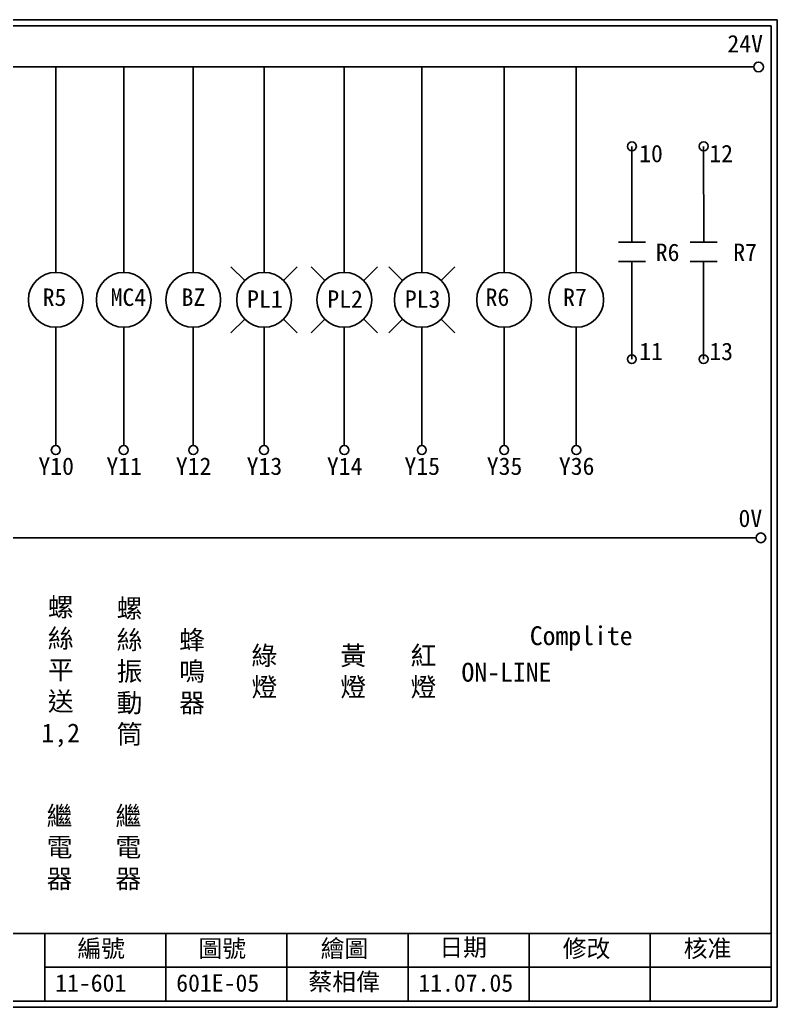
# Model space of a CAD drawing. Extents: x 926 to 1213, y 3 to 207.
# Drawn here: x 1056.3 to 1212.7, y 3 to 207 of the extents above; entities that cross this region are included whole.
import ezdxf

# ---------------------------------------------------------------- set-up
doc = ezdxf.new("R2010")
doc.units = 0
doc.layers.get('0').update_dxf_attribs({"linetype": 'CONTINUOUS'})
doc.layers.add('圖框層', color=7, linetype='CONTINUOUS')
doc.layers.add('標尺寸層', color=3, linetype='CONTINUOUS')
doc.styles.add('CNS', font='romanc.shx', dxfattribs={"bigfont": 'chineset.shx'})
doc.styles.add('STSL', font='KAIU.TTF')

msp = doc.modelspace()

# ---------------------------------------------------------------- linework, layer by layer
for p, q in [((1182.74, 161.04), (1182.72, 180.82)), ((1197.55, 161.04), (1197.54, 180.82)), ((1182.71, 157.06), (1182.71, 136.86)), ((1197.53, 157.06), (1197.53, 136.86)), ((1102.75, 153.12), (1099.92, 155.95)), ((1110.76, 153.12), (1113.59, 155.95)), ((1119.32, 153.12), (1116.49, 155.95)), ((1127.33, 153.12), (1130.16, 155.95)), ((1135.34, 153.12), (1132.51, 155.95)), ((1143.34, 153.12), (1146.17, 155.95)), ((1102.75, 145.11), (1099.92, 142.28)), ((1110.76, 145.11), (1113.59, 142.28)), ((1119.32, 145.11), (1116.49, 142.28)), ((1127.33, 145.11), (1130.16, 142.28)), ((1135.34, 145.11), (1132.51, 142.28)), ((1143.34, 145.11), (1146.17, 142.28))]:
    msp.add_line(p, q)
for centre in [(1208.88, 197.22), (1209.36, 99.96)]:
    msp.add_circle(centre, 1)
at = {"layer": '圖框層', "color": 7}
for p, q in [((1212.74, 206.97), (925.74, 206.97)), ((1212.74, 3), (1212.74, 206.97)), ((1211.49, 205.72), (926.99, 205.72)), ((1211.49, 4.25), (1211.49, 205.72)), ((926.99, 18.25), (1211.49, 18.25)), ((1061.49, 4.25), (1061.49, 18.25)), ((1086.49, 4.25), (1086.49, 18.25)), ((1111.49, 4.25), (1111.49, 18.25)), ((1136.49, 4.25), (1136.49, 18.25)), ((1161.49, 4.25), (1161.49, 18.25)), ((1186.49, 4.25), (1186.49, 18.25)), ((1061.49, 11.25), (1211.49, 11.25)), ((926.99, 4.25), (1211.49, 4.25)), ((925.74, 3), (1212.74, 3))]:
    msp.add_line(p, q, dxfattribs=at)
at = {"layer": '標尺寸層', "color": 7}
for p, q in [((930.28, 197.22), (1207.88, 197.22)), ((1063.74, 197.22), (1063.74, 154.78)), ((1077.78, 197.22), (1077.78, 154.78)), ((1092.13, 197.22), (1092.13, 154.78)), ((1106.76, 197.22), (1106.76, 154.78)), ((1123.32, 197.22), (1123.32, 154.78)), ((1139.34, 197.22), (1139.34, 154.78)), ((1156.34, 197.22), (1156.34, 154.78)), ((1171.23, 197.22), (1171.23, 154.78)), ((1179.95, 161.04), (1185.52, 161.04)), ((1194.77, 161.04), (1200.34, 161.04)), ((1179.95, 157.06), (1185.52, 157.06)), ((1194.77, 157.06), (1200.34, 157.06)), ((1063.74, 143.45), (1063.74, 119)), ((1077.78, 143.45), (1077.78, 119)), ((1092.13, 143.45), (1092.13, 119)), ((1106.76, 143.45), (1106.76, 119)), ((1123.32, 143.45), (1123.32, 119)), ((1139.34, 143.45), (1139.34, 119)), ((1156.34, 143.45), (1156.34, 119)), ((1171.23, 143.45), (1171.23, 119)), ((930.49, 99.96), (1208.36, 99.96))]:
    msp.add_line(p, q, dxfattribs=at)
for centre, radius in [((1182.72, 180.82), 0.92), ((1197.54, 180.82), 0.92), ((1063.74, 149.12), 5.66), ((1077.78, 149.12), 5.66), ((1092.13, 149.12), 5.66), ((1106.76, 149.12), 5.66), ((1123.32, 149.12), 5.66), ((1139.34, 149.12), 5.66), ((1156.34, 149.12), 5.66), ((1171.23, 149.12), 5.66), ((1182.71, 136.86), 0.92), ((1197.53, 136.86), 0.92), ((1063.74, 118.08), 0.92), ((1077.78, 118.08), 0.92), ((1092.13, 118.08), 0.92), ((1106.76, 118.08), 0.92), ((1123.32, 118.08), 0.92), ((1139.34, 118.08), 0.92), ((1156.34, 118.08), 0.92), ((1171.23, 118.08), 0.92)]:
    msp.add_circle(centre, radius, dxfattribs=at)

# ---------------------------------------------------------------- texts
at = {"layer": '圖框層', "color": 4, "style": 'STSL'}
for s, p in [('24V', (1202.44, 200.22)), ('10', (1184.22, 177.54)), ('12', (1198.71, 177.54)), ('R6', (1187.65, 157.13)), ('R7', (1203.66, 157.13)), ('R5', (1061.02, 147.86)), ('MC4', (1075.06, 147.86)), ('BZ', (1089.72, 147.86)), ('PL1', (1103.25, 147.48)), ('PL2', (1119.82, 147.48)), ('PL3', (1135.83, 147.48)), ('R6', (1152.5, 147.86)), ('R7', (1168.51, 147.86)), ('11', (1184.22, 136.67)), ('13', (1198.71, 136.67)), ('Y10', (1060.15, 112.96)), ('Y11', (1074.19, 112.96)), ('Y12', (1088.53, 112.96)), ('Y13', (1103.16, 112.96)), ('Y14', (1119.73, 112.96)), ('Y15', (1135.75, 112.96)), ('Y35', (1152.75, 112.96)), ('Y36', (1167.64, 112.96)), ('0V', (1204.74, 102.2)), ('編號', (1068.21, 13.34)), ('圖號', (1093.21, 13.34)), ('繪圖', (1118.44, 13.34)), ('日期', (1142.96, 13.59)), ('修改', (1168.44, 13.34)), ('核准', (1193.44, 13.34)), ('蔡相偉', (1115.93, 6.47)), ('11-601', (1063.61, 6.22)), ('601E-05', (1088.61, 6.22)), ('11.07.05', (1138.61, 6.22))]:
    msp.add_text(s, height=3.6, dxfattribs=at).set_placement(p)
at = {"layer": '標尺寸層', "color": 7, "char_height": 3.9, "attachment_point": 5, "style": 'CNS'}
for s, insert, width in [('{\\fDFKai-SB|b0|i0|c136|p65;螺絲平送1,2}', (1064.76, 72.17), 2.8481), ('{\\fDFKai-SB|b0|i0|c136|p65;螺絲振動筒}', (1078.97, 72.17), 2.8481), ('{\\fDFKai-SB|b0|i0|c136|p65;Complite}', (1172.25, 79.18), 2.8481), ('{\\fDFKai-SB|b0|i0|c136|p65;蜂鳴器}', (1091.89, 72.17), 2.8481), ('{\\fDFKai-SB|b0|i0|c136|p65;綠燈}', (1106.83, 72.17), 2.8481), ('{\\fDFKai-SB|b0|i0|c136|p65;黃燈}', (1125.17, 72.17), 2.8481), ('{\\fDFKai-SB|b0|i0|c136|p65;紅燈}', (1139.68, 72.17), 2.8481), ('{\\fDFKai-SB|b0|i0|c136|p65;ON-LINE}', (1156.81, 72.17), 2.8481), ('{\\fDFKai-SB|b0|i0|c136|p65;繼電器}', (1064.52, 35.84), 8.6627), ('{\\fDFKai-SB|b0|i0|c136|p65;繼電器}', (1078.73, 35.84), 8.6627)]:
    msp.add_mtext(s, dxfattribs=dict(at, insert=insert, width=width))

doc.saveas('drawing.dxf')
